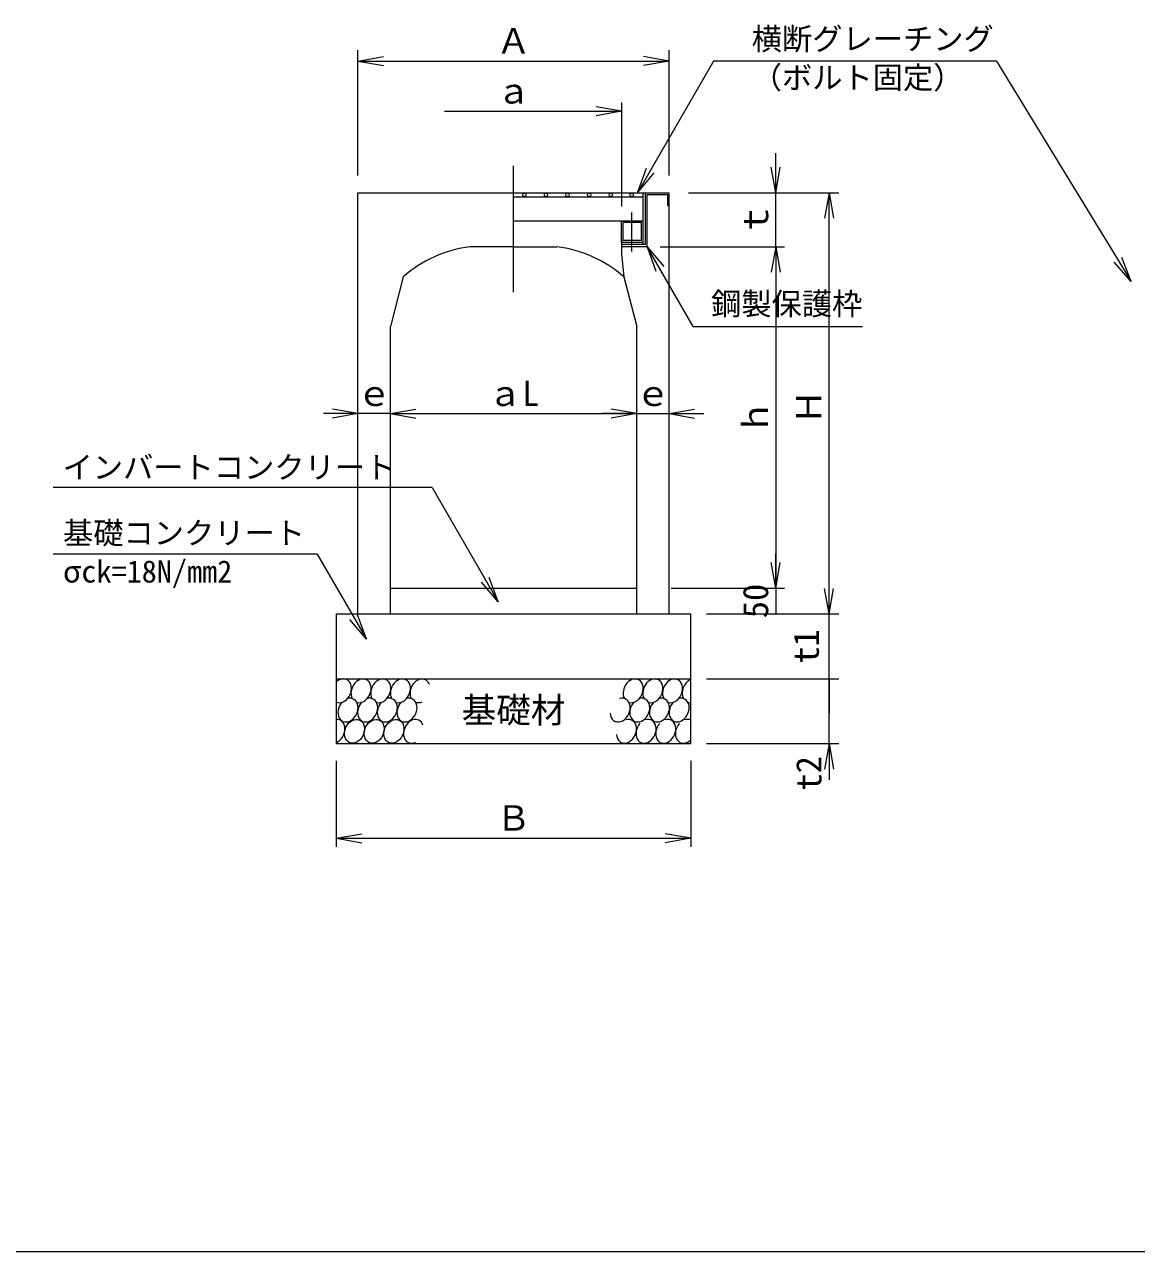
# Model space of a CAD drawing. Units: millimetres, scale not verified. Extents: x -9827 to 24783, y 2654 to 14130.
# Drawn here: x 6347 to 8920, y 2654 to 5493 of the extents above; entities that cross this region are included whole.
import ezdxf
from ezdxf.enums import TextEntityAlignment as Align

# ---------------------------------------------------------------- set-up
doc = ezdxf.new("R2010")
doc.units = ezdxf.units.MM
doc.header["$LTSCALE"] = 20
doc.layers.add('Layer1', color=4, linetype='Continuous', lineweight=18)
doc.styles.add('ＭＳ ゴシック-5.0-0.0', font='')
doc.styles.get('ＭＳ ゴシック-5.0-0.0').set_extended_font_data('ＭＳ ゴシック-5.0-0.0')

msp = doc.modelspace()

# ---------------------------------------------------------------- linework, layer by layer
at = {"layer": 'Layer1'}
for p, q in [((7118.12, 5144.25), (7118.12, 5433.96)), ((7838.12, 5144.25), (7838.12, 5433.96)), ((7118.12, 5408.69), (7177.21, 5419.11)), ((7118.12, 5408.69), (7838.12, 5408.69)), ((7118.12, 5408.69), (7177.21, 5398.27)), ((7940.94, 5408.69), (7765.17, 5104.25)), ((7838.12, 5408.69), (7779.03, 5419.11)), ((7838.12, 5408.69), (7779.03, 5398.27)), ((8596.01, 5408.69), (7940.94, 5408.69)), ((8596.01, 5408.69), (8907.38, 4898.63)), ((7728.12, 5312.82), (7728.12, 5072)), ((7318.13, 5292.82), (7728.12, 5292.82)), ((7728.12, 5292.82), (7669.03, 5303.24)), ((7728.12, 5292.82), (7669.03, 5282.4)), ((8084.91, 4979.25), (8084.91, 5195.45)), ((7478.12, 4873.94), (7478.12, 5166.41)), ((7765.17, 5104.25), (7785.7, 5160.63)), ((7765.17, 5104.25), (7803.74, 5150.21)), ((8084.91, 5104.25), (8074.5, 5163.34)), ((8084.91, 5104.25), (8095.33, 5163.34)), ((7118.12, 5104.25), (7783.12, 5104.25)), ((7118.12, 4129.25), (7118.12, 5104.25)), ((7478.12, 5094.25), (7778.12, 5094.25)), ((7778.12, 4984.25), (7778.12, 5104.25)), ((7783.12, 5104.25), (7838.12, 5104.25)), ((7783.12, 4984.25), (7783.12, 5104.25)), ((7787.12, 5100.25), (7834.12, 5100.25)), ((7787.12, 4979.25), (7787.12, 5100.25)), ((7834.12, 5100.25), (7834.12, 5074.25)), ((7838.12, 4129.25), (7838.12, 5104.25)), ((7883.26, 5104.25), (8231.08, 5104.25)), ((8208.13, 5104.25), (8197.71, 5045.16)), ((8208.13, 5104.25), (8218.55, 5045.16)), ((8208.13, 4129.25), (8208.13, 5104.25)), ((7751.62, 4968.24), (7751.62, 5058.26)), ((7834.12, 5074.25), (7838.12, 5074.25)), ((7478.12, 5039.25), (7778.12, 5039.25)), ((7728.12, 4989.25), (7728.12, 5039.25)), ((7774.12, 5035.25), (7732.12, 5035.25)), ((7732.12, 4993.25), (7732.12, 5035.25)), ((7774.12, 4993.25), (7774.12, 5035.25)), ((7478.12, 4979.25), (7378.12, 4979.25)), ((7478.12, 4979.25), (7578.12, 4979.25)), ((7728.12, 4994.25), (7728.12, 4961.71)), ((7778.12, 4989.25), (7728.12, 4989.25)), ((7783.12, 4984.25), (7728.12, 4984.25)), ((7787.12, 4979.25), (7728.12, 4979.25)), ((7774.12, 4993.25), (7732.12, 4993.25)), ((7787.12, 4979.25), (7825.69, 4933.29)), ((7787.12, 4979.25), (7807.64, 4922.87)), ((7893.97, 4794.19), (7787.12, 4979.25)), ((7817.16, 4979.25), (8104.91, 4979.25)), ((8084.91, 4979.25), (8074.5, 4920.16)), ((8084.91, 4979.25), (8074.5, 4920.16)), ((8084.91, 4979.25), (8074.5, 4920.16)), ((8084.91, 4979.25), (8095.33, 4920.16)), ((8084.91, 4979.25), (8084.91, 4899.25)), ((8084.91, 4979.25), (8095.33, 4920.16)), ((8084.91, 4979.25), (8084.91, 4189.25)), ((8084.91, 4979.25), (8095.33, 4920.16)), ((7728.12, 4961.71), (7733.12, 4909.25)), ((8907.38, 4898.63), (8867.7, 4943.64)), ((8907.38, 4898.63), (8885.49, 4954.5)), ((7223.12, 4909.25), (7193.12, 4794.25)), ((7733.12, 4909.25), (7763.12, 4794.25)), ((7193.12, 4129.25), (7193.12, 4794.25)), ((7763.12, 4129.25), (7763.12, 4794.25)), ((7893.97, 4794.19), (8285.24, 4794.19)), ((7118.12, 4592.93), (7059.03, 4603.35)), ((7193.12, 4592.93), (7252.21, 4603.35)), ((7193.12, 4592.93), (7252.21, 4603.35)), ((7763.12, 4592.93), (7704.03, 4603.35)), ((7763.12, 4592.93), (7704.03, 4603.35)), ((7838.12, 4592.93), (7897.21, 4603.35)), ((7118.12, 4592.93), (7038.12, 4592.93)), ((7118.12, 4592.93), (7059.03, 4582.51)), ((7193.12, 4592.93), (7118.12, 4592.93)), ((7193.12, 4592.93), (7763.12, 4592.93)), ((7193.12, 4592.93), (7252.21, 4582.51)), ((7193.12, 4592.93), (7252.21, 4582.51)), ((7193.12, 4592.93), (7273.12, 4592.93)), ((7763.12, 4592.93), (7683.12, 4592.93)), ((7763.12, 4592.93), (7704.03, 4582.51)), ((7763.12, 4592.93), (7704.03, 4582.51)), ((7763.12, 4592.93), (7838.12, 4592.93)), ((7838.12, 4592.93), (7897.21, 4582.51)), ((7838.12, 4592.93), (7918.12, 4592.93)), ((7289.59, 4422.11), (6413.28, 4422.11)), ((7289.59, 4422.11), (7442.53, 4157.22)), ((7024.1, 4267.72), (6413.28, 4267.72)), ((7024.1, 4267.72), (7137.9, 4070.61)), ((8084.91, 4189.25), (8084.91, 4269.25)), ((8084.91, 4189.25), (8074.5, 4248.34)), ((8084.91, 4189.25), (8074.5, 4248.34)), ((8084.91, 4189.25), (8095.33, 4248.34)), ((8084.91, 4189.25), (8095.33, 4248.34)), ((7442.53, 4157.22), (7403.96, 4203.18)), ((7442.53, 4157.22), (7422, 4213.6)), ((7193.12, 4189.25), (7763.12, 4189.25)), ((7843.12, 4189.25), (8104.91, 4189.25)), ((8084.91, 4189.25), (8084.91, 4129.25)), ((8208.13, 4129.25), (8197.71, 4188.34)), ((8208.13, 4129.25), (8218.55, 4188.34)), ((7068.12, 4129.25), (7888.12, 4129.25)), ((7068.12, 3829.25), (7068.12, 4129.25)), ((7137.9, 4070.61), (7117.38, 4126.99)), ((7888.12, 3829.25), (7888.12, 4129.25)), ((7924.29, 4129.25), (8231.08, 4129.25)), ((8208.13, 3979.25), (8208.13, 4129.25)), ((7137.9, 4070.61), (7099.33, 4116.57)), ((7068.12, 3979.25), (7888.12, 3979.25)), ((7924.29, 3979.25), (8231.08, 3979.25)), ((8208.13, 3979.25), (8208.13, 3899.25)), ((8208.13, 3979.25), (8208.13, 3899.25)), ((8208.13, 3829.25), (8208.13, 3979.25)), ((7068.12, 3829.25), (7888.12, 3829.25)), ((7924.29, 3829.25), (8231.08, 3829.25)), ((8208.13, 3829.25), (8197.71, 3770.16)), ((8208.13, 3829.25), (8208.13, 3745.59)), ((8208.13, 3829.25), (8218.55, 3770.16)), ((7068.12, 3590.28), (7068.12, 3789.25)), ((7888.12, 3789.25), (7888.12, 3590.28)), ((7068.12, 3610.28), (7127.21, 3620.7)), ((7068.12, 3610.28), (7888.12, 3610.28)), ((7068.12, 3610.28), (7127.21, 3599.87)), ((7888.12, 3610.28), (7829.03, 3620.7)), ((7888.12, 3610.28), (7829.03, 3599.87)), ((3703.45, 2653.9), (20093.09, 2653.9))]:
    msp.add_line(p, q, dxfattribs=at)
for centre in [(7503.12, 5099.25), (7553.12, 5099.25), (7603.12, 5099.25), (7653.12, 5099.25), (7703.12, 5099.25), (7751.62, 5099.25)]:
    msp.add_circle(centre, 4, dxfattribs=at)
for centre, start, end in [((7413.64, 4693.99), 97.09792, 131.51118), ((7542.6, 4693.99), 48.48882, 82.90208)]:
    msp.add_arc(centre, 287.46, start, end, dxfattribs=at)
for centre, start_param, end_param in [((7079.75, 3951.43), 3.1641089, 7.3535633), ((7125.27, 3951.43), 3.2518953, 8.9063261), ((7170.8, 3951.43), 3.2518953, 8.9063261), ((7216.32, 3951.43), 3.2518953, 8.9063261), ((7261.84, 3951.43), 5.610227, 8.9063261), ((7754.99, 3951.43), 3.2518953, 8.9063261), ((7800.51, 3951.43), 3.2518953, 8.9063261), ((7846.04, 3951.43), 3.2518953, 8.9063261), ((7891.56, 3951.43), 0.6949414, 2.6231408), ((7095.13, 3906.76), 1.1965976, 6.8860585), ((7140.65, 3906.76), 1.1965976, 6.8860585), ((7186.17, 3906.76), 1.1965976, 6.8860585), ((7231.7, 3906.76), 1.1965976, 6.8860585), ((7261.84, 3951.43), 3.2518953, 3.8893366), ((7724.84, 3906.76), 2.1791837, 6.8860585), ((7770.37, 3906.76), 1.1965976, 6.8860585), ((7815.89, 3906.76), 1.1965976, 6.8860585), ((7861.41, 3906.76), 1.1965976, 6.8860585), ((7891.56, 3951.43), 3.2518953, 3.5395455), ((7064.7, 3857.67), 3.8358424, 6.6818298), ((7246.8, 3857.67), 5.610227, 9.5350807), ((7739.32, 3857.74), 2.1791837, 6.8860585), ((7784.84, 3857.74), 1.1965976, 6.8860585), ((7830.37, 3857.74), 1.1965976, 6.8860585), ((7875.89, 3857.74), 1.1965976, 4.2422916), ((7875.89, 3857.74), 6.2753805, 6.8860585), ((7246.8, 3857.67), 3.2518953, 3.8893366)]:
    msp.add_ellipse(centre, major_axis=(12.08, 25.9), ratio=0.766667, start_param=start_param, end_param=end_param, dxfattribs=at)
for centre in [(7110.22, 3857.67), (7155.75, 3857.67), (7201.27, 3857.67)]:
    msp.add_ellipse(centre, major_axis=(12.08, 25.9), ratio=0.766667, dxfattribs=at)

# ---------------------------------------------------------------- texts
at = {"layer": 'Layer1', "color": 7, "style": 'ＭＳ ゴシック-5.0-0.0'}
for s, p in [('Ａ', (7478.12, 5408.69)), ('ａ', (7478.12, 5292.82)), ('ａL', (7478.12, 4592.93)), ('ｅ', (7155.62, 4592.93)), ('ｅ', (7800.62, 4592.93)), ('基礎材', (7478.12, 3859.83)), ('Ｂ', (7478.12, 3610.28))]:
    msp.add_text(s, height=58.65, dxfattribs=at).set_placement(p, align=Align.BOTTOM_CENTER)
for s, p in [('横断グレーチング', (8029.33, 5419.17)), ('（ボルト固定）', (8029.33, 5329.58)), ('鋼製保護枠', (7935.24, 4805.97)), ('インバートコンクリート', (6434.7, 4427.68)), ('基礎コンクリート', (6435.65, 4275.66)), ('σck=18N/mm2', (6435.65, 4186.64))]:
    msp.add_text(s, height=51.32, dxfattribs=at).set_placement(p, align=Align.BOTTOM_LEFT)
for s, p in [('ｔ', (8084.91, 5041.75)), ('Ｈ', (8208.13, 4608.25)), ('ｈ', (8084.91, 4584.25)), ('50', (8084.91, 4159.25)), ('t1', (8202.18, 4054.07)), ('t2', (8208.13, 3760.33))]:
    msp.add_text(s, height=58.65, rotation=90, dxfattribs=at).set_placement(p, align=Align.BOTTOM_CENTER)

doc.saveas('drawing.dxf')
